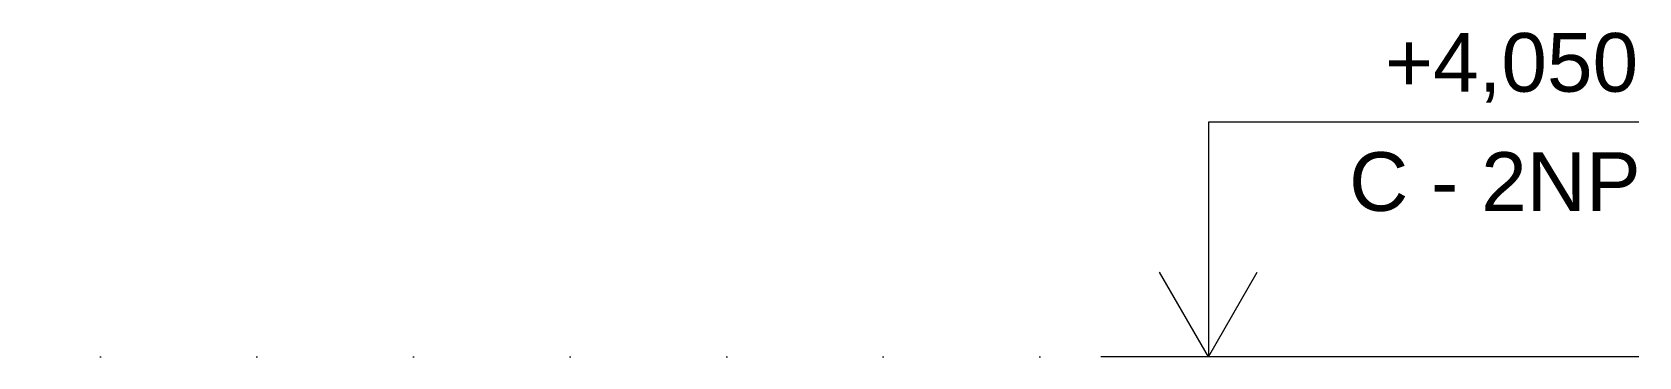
# Model space of a CAD drawing. Header units: millimetres. Extents: x -9657 to 178820, y -8645 to 72638.
# Drawn here: x 56894 to 61000, y 4050 to 4880 of the extents above; entities that cross this region are included whole.
import ezdxf

# ---------------------------------------------------------------- set-up
doc = ezdxf.new("R2010")
doc.units = ezdxf.units.MM
doc.linetypes.add('HA_Dot-S4mm', pattern=[400, 0, -400])
doc.layers.add('A-FLOR-LEVL-OTLN', color=9, linetype='Continuous', lineweight=9)
doc.styles.add('Arial_1', font='arial.ttf', dxfattribs={"height": 150})

# ---------------------------------------------------------------- blocks, each defined once
blk = doc.blocks.new('Level - Generic Level-367061-ŘEZ C-C OBJEKT C')
at = {"layer": 'A-FLOR-LEVL-OTLN'}
for p, q in [((-17032.4, 1500), (-18132.4, 1500)), ((-18132.4, 1500), (-18132.4, 900)), ((-18132.4, 900), (-18257.4, 1116.5)), ((-18132.4, 900), (-18007.4, 1116.5)), ((-17032.4, 900), (-18407.4, 900))]:
    blk.add_line(p, q, dxfattribs=at)

msp = doc.modelspace()

# ---------------------------------------------------------------- linework, layer by layer
at = {"layer": 'A-FLOR-LEVL-OTLN', "linetype": 'HA_Dot-S4mm', "lineweight": 5}
msp.add_line((22260.1, 4050), (59899.9, 4050), dxfattribs=at)

# ---------------------------------------------------------------- block references
at = {"layer": 'A-FLOR-LEVL-OTLN'}
msp.add_blockref('Level - Generic Level-367061-ŘEZ C-C OBJEKT C', (78032.3, 3150), dxfattribs=at)

# ---------------------------------------------------------------- texts
at = {"layer": 'A-FLOR-LEVL-OTLN', "lineweight": 5, "char_height": 150, "attachment_point": 1, "style": 'Arial_1'}
for s, insert, width in [('+4,050', (60351.4, 4877.7), 801.687), ('C - 2NP', (60259.4, 4573.1), 913.924)]:
    msp.add_mtext(s, dxfattribs=dict(at, insert=insert, width=width))

doc.saveas('drawing.dxf')
